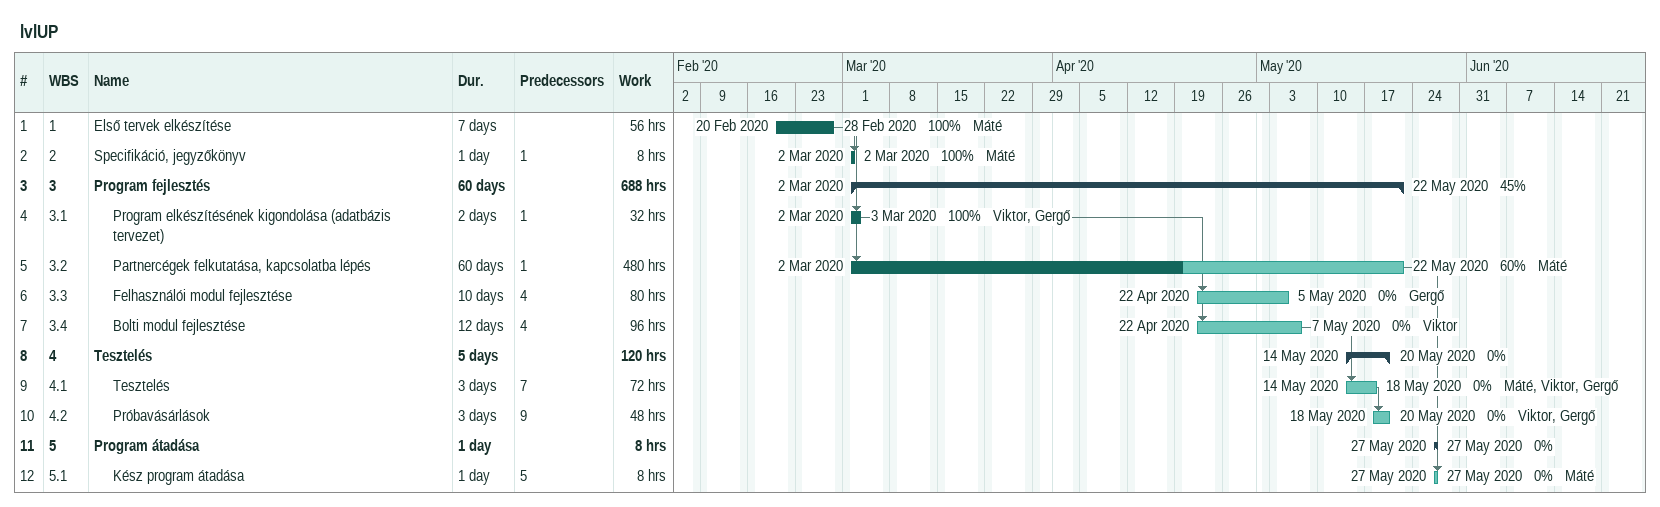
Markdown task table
lvlUP

| ID | WBS | Task | Duration | Start | Finish | Predecessors | Resources | % complete | Work (h) |
|---|---|---|---|---|---|---|---|---|---|
| 1 | 1 | Első tervek elkészítése | 7d | 2020-02-20 | 2020-02-28 |  | Máté | 100 | 56 |
| 2 | 2 | Specifikáció, jegyzőkönyv | 1d | 2020-03-02 | 2020-03-02 | 1 | Máté | 100 | 8 |
| 3 | 3 | **Program fejlesztés** | 60d | 2020-03-02 | 2020-05-22 |  |  | 45 | 688 |
| 4 | 3.1 | Program elkészítésének kigondolása (adatbázis tervezet) | 2d | 2020-03-02 | 2020-03-03 | 1 | Viktor, Gergő | 100 | 32 |
| 5 | 3.2 | Partnercégek felkutatása, kapcsolatba lépés | 60d | 2020-03-02 | 2020-05-22 | 1 | Máté | 60 | 480 |
| 6 | 3.3 | Felhasználói modul fejlesztése | 10d | 2020-04-22 | 2020-05-05 | 4 | Gergő | 0 | 80 |
| 7 | 3.4 | Bolti modul fejlesztése | 12d | 2020-04-22 | 2020-05-07 | 4 | Viktor | 0 | 96 |
| 8 | 4 | **Tesztelés** | 5d | 2020-05-14 | 2020-05-20 |  |  | 0 | 120 |
| 9 | 4.1 | Tesztelés | 3d | 2020-05-14 | 2020-05-18 | 7 | Máté, Viktor, Gergő | 0 | 72 |
| 10 | 4.2 | Próbavásárlások | 3d | 2020-05-18 | 2020-05-20 | 9 | Viktor, Gergő | 0 | 48 |
| 11 | 5 | **Program átadása** | 1d | 2020-05-27 | 2020-05-27 |  |  | 0 | 8 |
| 12 | 5.1 | Kész program átadása | 1d | 2020-05-27 | 2020-05-27 | 5 | Máté | 0 | 8 |
